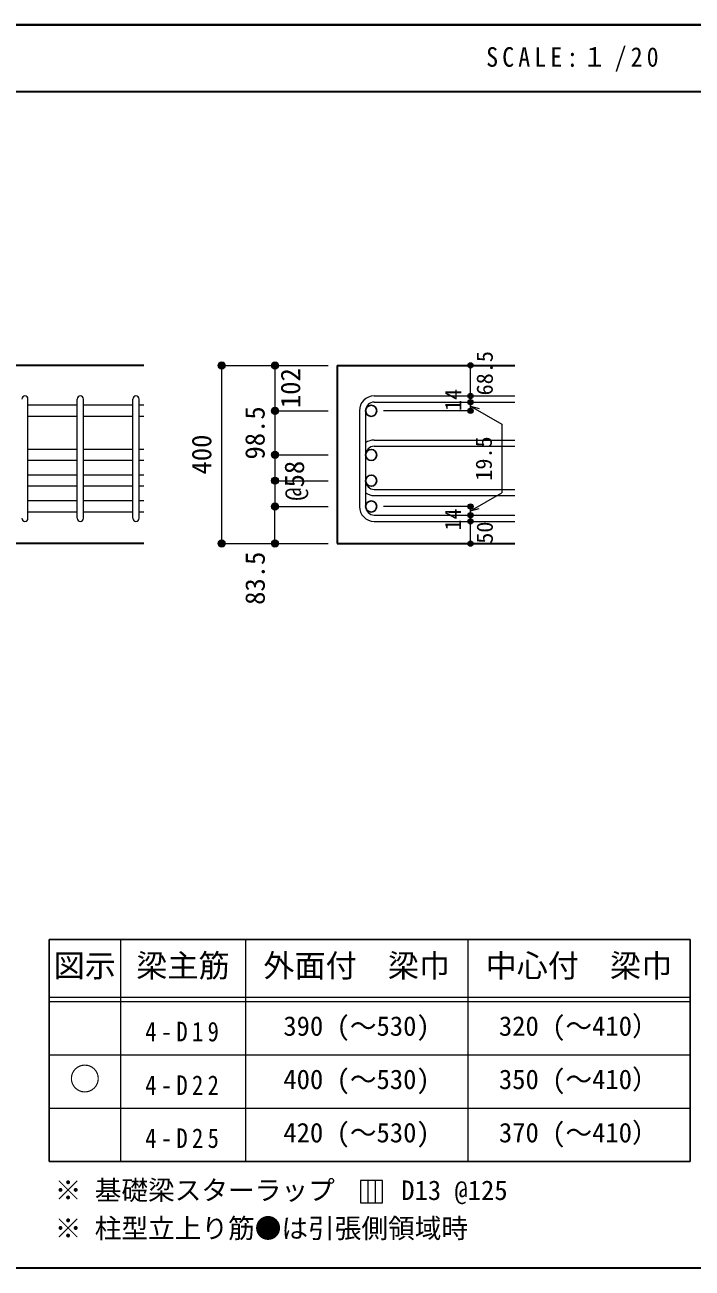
# Model space of a CAD drawing. Units: millimetres at full size, sheet at 1:20; details may follow other scales. Extents: x -3982 to 3969, y -2797 to 2801.
# Drawn here: x 910 to 2412, y 2 to 2801 of the extents above; entities that cross this region are included whole.
import ezdxf
from ezdxf.enums import TextEntityAlignment as Align

# ---------------------------------------------------------------- set-up
doc = ezdxf.new("R2010")
doc.units = ezdxf.units.MM
doc.header["$LTSCALE"] = 20
doc.header["$PDMODE"] = 32
doc.header["$PDSIZE"] = 12
for name, color, linetype, lineweight in [('6-1_躯体線', 2, 'Continuous', 35), ('6-5_梁主筋', 7, 'Continuous', 18), ('6-6_S.T.P.', 7, 'Continuous', 18), ('6-7_文字', 7, 'Continuous', 18), ('6-D_寸法', 4, 'Continuous', 9), ('6-E_枠', 7, 'Continuous', 18), ('F-0_枠', 6, 'Continuous', 40)]:
    doc.layers.add(name, color=color, linetype=linetype, lineweight=lineweight)
doc.styles.add('ＭＳ ゴシック', font='')
doc.styles.get('ＭＳ ゴシック').set_extended_font_data('MS Gothic')

msp = doc.modelspace()

# ---------------------------------------------------------------- linework, layer by layer
at = {"layer": '6-1_躯体線'}
for p, q in [((1178.29, 2034.12), (128.29, 2034.12)), ((1612.96, 2034.12), (2012.96, 2034.12)), ((1612.96, 2034.12), (1612.96, 1633.12)), ((1178.29, 1633.12), (778.29, 1633.12)), ((1612.96, 1633.12), (2012.96, 1633.12))]:
    msp.add_line(p, q, dxfattribs=at)
at = {"layer": '6-5_梁主筋'}
for p, q in [((1028.29, 1944.49), (917.29, 1944.49)), ((1153.29, 1944.49), (1042.29, 1944.49)), ((1178.29, 1944.49), (1167.29, 1944.49)), ((1028.29, 1919.49), (917.29, 1919.49)), ((1153.29, 1919.49), (1042.29, 1919.49)), ((1178.29, 1919.49), (1167.29, 1919.49)), ((1028.29, 1845.12), (917.29, 1845.12)), ((1028.29, 1820.12), (917.29, 1820.12)), ((1153.29, 1845.12), (1042.29, 1845.12)), ((1153.29, 1820.12), (1042.29, 1820.12)), ((1178.29, 1845.12), (1167.29, 1845.12)), ((1178.29, 1820.12), (1167.29, 1820.12)), ((1028.29, 1787.12), (917.29, 1787.12)), ((1153.29, 1787.12), (1042.29, 1787.12)), ((1178.29, 1787.12), (1167.29, 1787.12)), ((1028.29, 1762.12), (917.29, 1762.12)), ((1153.29, 1762.12), (1042.29, 1762.12)), ((1178.29, 1762.12), (1167.29, 1762.12)), ((1028.29, 1729.12), (917.29, 1729.12)), ((1153.29, 1729.12), (1042.29, 1729.12)), ((1178.29, 1729.12), (1167.29, 1729.12)), ((1028.29, 1704.12), (917.29, 1704.12)), ((1153.29, 1704.12), (1042.29, 1704.12)), ((1178.29, 1704.12), (1167.29, 1704.12))]:
    msp.add_line(p, q, dxfattribs=at)
at = {"layer": '6-5_梁主筋', "color": 3, "lineweight": 25}
for centre in [(1689.46, 1931.99), (1689.46, 1832.62), (1689.46, 1774.62), (1689.46, 1716.62)]:
    msp.add_circle(centre, 12.5, dxfattribs=at)
at = {"layer": '6-6_S.T.P.'}
for p, q in [((1696.46, 1965.49), (2012.96, 1965.49)), ((917.29, 1690.12), (917.29, 1958.1)), ((1028.29, 1690.12), (1028.29, 1958.1)), ((1042.29, 1690.12), (1042.29, 1958.1)), ((1153.29, 1690.12), (1153.29, 1958.1)), ((1167.29, 1690.12), (1167.29, 1958.1)), ((1662.96, 1931.99), (1662.96, 1716.62)), ((1676.96, 1931.99), (1676.96, 1716.62)), ((1696.46, 1951.49), (2012.96, 1951.49)), ((1696.46, 1866.12), (2012.96, 1866.12)), ((1696.46, 1852.12), (2012.96, 1852.12)), ((1696.46, 1755.12), (2012.96, 1755.12)), ((1696.46, 1741.12), (2012.96, 1741.12)), ((1696.46, 1697.12), (2012.96, 1697.12)), ((1696.46, 1683.12), (2012.96, 1683.12))]:
    msp.add_line(p, q, dxfattribs=at)
for centre, radius, start, end in [((910.29, 1958.49), 7, 0, 180), ((1035.29, 1958.49), 7, 0, 180), ((1160.29, 1958.49), 7, 0, 180), ((1696.46, 1931.99), 33.5, 90, 180), ((1696.46, 1931.99), 19.5, 90, 180), ((1696.46, 1832.62), 33.5, 90, 125.59765), ((1696.46, 1832.62), 19.5, 90, 180), ((1696.46, 1774.62), 19.5, 180, 270), ((1696.46, 1774.62), 33.5, 234.40235, 270), ((1696.46, 1716.62), 33.5, 180, 270), ((1696.46, 1716.62), 19.5, 180, 270), ((910.29, 1690.12), 7, 180, 0), ((1035.29, 1690.12), 7, 180, 0), ((1160.29, 1690.12), 7, 180, 0)]:
    msp.add_arc(centre, radius, start, end, dxfattribs=at)
at = {"layer": '6-7_文字'}
for p, q in [((1681.86, 199.18), (1681.86, 149.18)), ((1698.53, 199.18), (1698.53, 149.18))]:
    msp.add_line(p, q, dxfattribs=at)
msp.add_lwpolyline([(1665.19, 149.18), (1715.19, 149.18), (1715.19, 199.18), (1665.19, 199.18)], close=True, dxfattribs=at)
at = {"layer": '6-D_寸法'}
for p, q in [((1352.96, 2034.12), (1352.96, 1633.12)), ((1472.96, 2034.12), (1472.96, 1931.99)), ((1912.96, 1966.06), (1912.96, 2034.12)), ((1912.96, 1951.49), (1912.96, 1965.49)), ((1472.96, 1931.99), (1592.96, 1931.99)), ((1472.96, 1931.99), (1472.96, 1832.62)), ((1912.96, 1931.99), (1716.87, 1931.99)), ((1912.96, 1942.31), (1983.02, 1901.86)), ((1912.96, 1942.31), (1932.28, 1937.14)), ((1983.02, 1901.86), (1983.02, 1747.32)), ((1472.96, 1832.62), (1592.96, 1832.62)), ((1472.96, 1832.62), (1472.96, 1774.62)), ((1472.96, 1774.62), (1592.96, 1774.62)), ((1472.96, 1774.62), (1472.96, 1716.62)), ((1912.96, 1706.87), (1983.02, 1747.32)), ((1472.96, 1716.62), (1592.96, 1716.62)), ((1472.96, 1633.12), (1472.96, 1716.62)), ((1912.96, 1716.62), (1716.87, 1716.62)), ((1912.96, 1697.12), (1912.96, 1716.62)), ((1912.96, 1706.87), (1932.28, 1712.05)), ((1912.96, 1683.12), (1912.96, 1697.12)), ((1912.96, 1633.12), (1912.96, 1683.12)), ((1352.96, 1633.12), (1462.82, 1633.12)), ((1352.96, 1633.12), (1472.96, 1633.12)), ((1472.96, 1633.12), (1592.96, 1633.12))]:
    msp.add_line(p, q, dxfattribs=at)
for points in [[(1352.96, 2034.12), (1472.96, 2034.12), (1592.96, 2034.12)], [(1912.96, 1952.06), (1912.96, 1931.99), (1912.96, 1952.06)]]:
    msp.add_lwpolyline(points, dxfattribs=at)
for centre, radius in [((1352.96, 2034.12), 8), ((1352.96, 2034.12), 7.2), ((1352.96, 2034.12), 6.4), ((1352.96, 2034.12), 5.6), ((1352.96, 2034.12), 4.8), ((1352.96, 2034.12), 4), ((1352.96, 2034.12), 3.2), ((1352.96, 2034.12), 2.4), ((1352.96, 2034.12), 1.6), ((1352.96, 2034.12), 0.8), ((1472.96, 2034.12), 8), ((1472.96, 2034.12), 7.2), ((1472.96, 2034.12), 6.4), ((1472.96, 2034.12), 5.6), ((1472.96, 2034.12), 4.8), ((1472.96, 2034.12), 4), ((1472.96, 2034.12), 3.2), ((1472.96, 2034.12), 2.4), ((1472.96, 2034.12), 1.6), ((1472.96, 2034.12), 0.8), ((1912.96, 2034.12), 4), ((1912.96, 2034.12), 3.6), ((1912.96, 2034.12), 3.2), ((1912.96, 2034.12), 2.8), ((1912.96, 2034.12), 2.4), ((1912.96, 2034.12), 2), ((1912.96, 2034.12), 1.6), ((1912.96, 2034.12), 1.2), ((1912.96, 2034.12), 0.8), ((1912.96, 2034.12), 0.4), ((1912.96, 1965.49), 4), ((1912.96, 1965.49), 3.6), ((1912.96, 1965.49), 3.2), ((1912.96, 1965.49), 2.8), ((1912.96, 1965.49), 2.4), ((1912.96, 1965.49), 2), ((1912.96, 1965.49), 1.6), ((1912.96, 1965.49), 1.2), ((1912.96, 1965.49), 0.8), ((1912.96, 1965.49), 0.4), ((1472.96, 1931.99), 8), ((1472.96, 1931.99), 7.2), ((1472.96, 1931.99), 6.4), ((1472.96, 1931.99), 5.6), ((1472.96, 1931.99), 4.8), ((1472.96, 1931.99), 4), ((1472.96, 1931.99), 3.2), ((1472.96, 1931.99), 2.4), ((1472.96, 1931.99), 1.6), ((1472.96, 1931.99), 0.8), ((1912.96, 1951.49), 4), ((1912.96, 1931.99), 4), ((1912.96, 1951.49), 3.6), ((1912.96, 1931.99), 3.6), ((1912.96, 1951.49), 3.2), ((1912.96, 1931.99), 3.2), ((1912.96, 1951.49), 2.8), ((1912.96, 1931.99), 2.8), ((1912.96, 1951.49), 2.4), ((1912.96, 1931.99), 2.4), ((1912.96, 1951.49), 2), ((1912.96, 1931.99), 2), ((1912.96, 1951.49), 1.6), ((1912.96, 1931.99), 1.6), ((1912.96, 1951.49), 1.2), ((1912.96, 1931.99), 1.2), ((1912.96, 1951.49), 0.8), ((1912.96, 1931.99), 0.8), ((1912.96, 1951.49), 0.4), ((1912.96, 1931.99), 0.4), ((1472.96, 1832.62), 8), ((1472.96, 1832.62), 7.2), ((1472.96, 1832.62), 6.4), ((1472.96, 1832.62), 5.6), ((1472.96, 1832.62), 4.8), ((1472.96, 1832.62), 4), ((1472.96, 1832.62), 3.2), ((1472.96, 1832.62), 2.4), ((1472.96, 1832.62), 1.6), ((1472.96, 1832.62), 0.8), ((1472.96, 1774.62), 8), ((1472.96, 1774.62), 7.2), ((1472.96, 1774.62), 6.4), ((1472.96, 1774.62), 5.6), ((1472.96, 1774.62), 4.8), ((1472.96, 1774.62), 4), ((1472.96, 1774.62), 3.2), ((1472.96, 1774.62), 2.4), ((1472.96, 1774.62), 1.6), ((1472.96, 1774.62), 0.8), ((1472.96, 1716.62), 8), ((1472.96, 1716.62), 7.2), ((1472.96, 1716.62), 6.4), ((1472.96, 1716.62), 5.6), ((1472.96, 1716.62), 4.8), ((1472.96, 1716.62), 4), ((1472.96, 1716.62), 3.2), ((1472.96, 1716.62), 2.4), ((1472.96, 1716.62), 1.6), ((1472.96, 1716.62), 0.8), ((1912.96, 1716.62), 4), ((1912.96, 1716.62), 3.6), ((1912.96, 1716.62), 3.2), ((1912.96, 1716.62), 2.8), ((1912.96, 1716.62), 2.4), ((1912.96, 1716.62), 2), ((1912.96, 1716.62), 1.6), ((1912.96, 1716.62), 1.2), ((1912.96, 1716.62), 0.8), ((1912.96, 1716.62), 0.4), ((1912.96, 1697.12), 4), ((1912.96, 1683.12), 4), ((1912.96, 1697.12), 3.6), ((1912.96, 1683.12), 3.6), ((1912.96, 1697.12), 3.2), ((1912.96, 1683.12), 3.2), ((1912.96, 1697.12), 2.8), ((1912.96, 1683.12), 2.8), ((1912.96, 1697.12), 2.4), ((1912.96, 1683.12), 2.4), ((1912.96, 1697.12), 2), ((1912.96, 1683.12), 2), ((1912.96, 1697.12), 1.6), ((1912.96, 1683.12), 1.6), ((1912.96, 1697.12), 1.2), ((1912.96, 1683.12), 1.2), ((1912.96, 1697.12), 0.8), ((1912.96, 1683.12), 0.8), ((1912.96, 1697.12), 0.4), ((1912.96, 1683.12), 0.4), ((1352.96, 1633.12), 8), ((1352.96, 1633.12), 7.2), ((1352.96, 1633.12), 6.4), ((1352.96, 1633.12), 5.6), ((1352.96, 1633.12), 4.8), ((1352.96, 1633.12), 4), ((1352.96, 1633.12), 3.2), ((1352.96, 1633.12), 2.4), ((1352.96, 1633.12), 1.6), ((1352.96, 1633.12), 0.8), ((1472.96, 1633.12), 8), ((1472.96, 1633.12), 7.2), ((1472.96, 1633.12), 6.4), ((1472.96, 1633.12), 5.6), ((1472.96, 1633.12), 4.8), ((1472.96, 1633.12), 4), ((1472.96, 1633.12), 3.2), ((1472.96, 1633.12), 2.4), ((1472.96, 1633.12), 1.6), ((1472.96, 1633.12), 0.8), ((1912.96, 1633.12), 4), ((1912.96, 1633.12), 3.6), ((1912.96, 1633.12), 3.2), ((1912.96, 1633.12), 2.8), ((1912.96, 1633.12), 2.4), ((1912.96, 1633.12), 2), ((1912.96, 1633.12), 1.6), ((1912.96, 1633.12), 1.2), ((1912.96, 1633.12), 0.8), ((1912.96, 1633.12), 0.4)]:
    msp.add_circle(centre, radius, dxfattribs=at)
at = {"layer": '6-D_寸法', "color": 7}
for p in [(1352.96, 2034.12), (1472.96, 2034.12), (1912.96, 2034.12), (1912.96, 1965.49), (1472.96, 1931.99), (1912.96, 1951.49), (1912.96, 1931.99), (1472.96, 1832.62), (1472.96, 1774.62), (1472.96, 1716.62), (1912.96, 1716.62), (1912.96, 1697.12), (1912.96, 1683.12), (1352.96, 1633.12), (1472.96, 1633.12), (1912.96, 1633.12)]:
    msp.add_point(p, dxfattribs=at)
at = {"layer": '6-E_枠', "color": 3, "lineweight": 25}
for p, q in [((965.14, 741.85), (965.14, 241.85)), ((965.14, 741.85), (2406.83, 741.85)), ((2406.83, 741.85), (2406.83, 241.85)), ((965.14, 241.85), (2406.83, 241.85))]:
    msp.add_line(p, q, dxfattribs=at)
at = {"layer": '6-E_枠'}
for p, q in [((1125.14, 741.85), (1125.14, 241.85)), ((1406.83, 741.85), (1406.83, 241.85)), ((1906.83, 741.85), (1906.83, 241.85)), ((965.14, 611.85), (2406.83, 611.85)), ((965.14, 601.85), (2406.83, 601.85)), ((965.14, 481.85), (2406.83, 481.85)), ((965.14, 361.85), (2406.83, 361.85))]:
    msp.add_line(p, q, dxfattribs=at)
at = {"layer": 'F-0_枠'}
msp.add_line((-3981.92, 2800.77), (3969.4, 2800.77), dxfattribs=at)
at = {"layer": 'F-0_枠', "color": 2, "lineweight": 35}
for p, q in [((-3981.92, 2650.77), (2482.4, 2650.77)), ((2482.4, 1.97), (-3981.92, 1.97))]:
    msp.add_line(p, q, dxfattribs=at)

# ---------------------------------------------------------------- texts
at = {"layer": '6-7_文字', "color": 2, "style": 'ＭＳ ゴシック'}
for s, p in [('図示', (975.14, 641.85)), ('梁主筋', (1160.98, 641.85)), ('外面付\u3000梁巾', (1446.83, 641.85)), ('中心付\u3000梁巾', (1946.83, 641.85)), ('○', (1010.14, 386.85))]:
    msp.add_text(s, height=51.32, dxfattribs=at).set_placement(p, align=Align.BOTTOM_LEFT)
at = {"layer": '6-7_文字', "style": 'ＭＳ ゴシック'}
for s, p in [('390 (～530)', (1491.83, 511.85)), ('320 (～410）', (1976.83, 511.85)), ('400 (～530)', (1491.83, 391.85)), ('350 (～410）', (1976.83, 391.85)), ('370 (～410）', (1976.83, 271.85)), ('420 (～530)', (1491.83, 271.85)), ('※ 基礎梁スターラップ     D13 @125', (977.51, 142.13)), ('※ 柱型立上り筋●は引張側領域時', (977.51, 56.45))]:
    msp.add_text(s, height=43.99, dxfattribs=at).set_placement(p, align=Align.BOTTOM_LEFT)
at = {"layer": '6-7_文字', "color": 2, "insert": (1948.17, 2695.77), "char_height": 43.99, "attachment_point": 7, "style": 'ＭＳ ゴシック'}
msp.add_mtext('\\T1.34;\\W0.9;SCALE:１/20', dxfattribs=at)
at = {"layer": '6-7_文字', "char_height": 43.99, "attachment_point": 7, "style": 'ＭＳ ゴシック'}
for s, insert in [('\\T1.38;\\W0.85;4-D19', (1180.98, 511.85)), ('\\T1.38;\\W0.85;4-D22', (1180.98, 391.85)), ('\\T1.38;\\W0.85;4-D25', (1180.98, 271.85))]:
    msp.add_mtext(s, dxfattribs=dict(at, insert=insert))
at = {"layer": '6-D_寸法', "style": 'ＭＳ ゴシック'}
for s, height, p in [('68.5', 36.66, (1974.02, 1966.62)), ('102', 43.99, (1542.96, 1938.06)), ('14', 36.66, (1902.96, 1931.6)), ('98.5', 43.99, (1462.96, 1822.31)), ('400', 43.99, (1342.96, 1788.62)), ('19.5', 36.66, (1971.94, 1774.59)), ('@58', 43.99, (1551.63, 1729.62)), ('14', 36.66, (1902.56, 1662.44)), ('50', 36.66, (1974.17, 1632.7)), ('83.5', 43.99, (1463.27, 1495.1))]:
    msp.add_text(s, height=height, rotation=90, dxfattribs=at).set_placement(p, align=Align.BOTTOM_LEFT)

doc.saveas('drawing.dxf')
